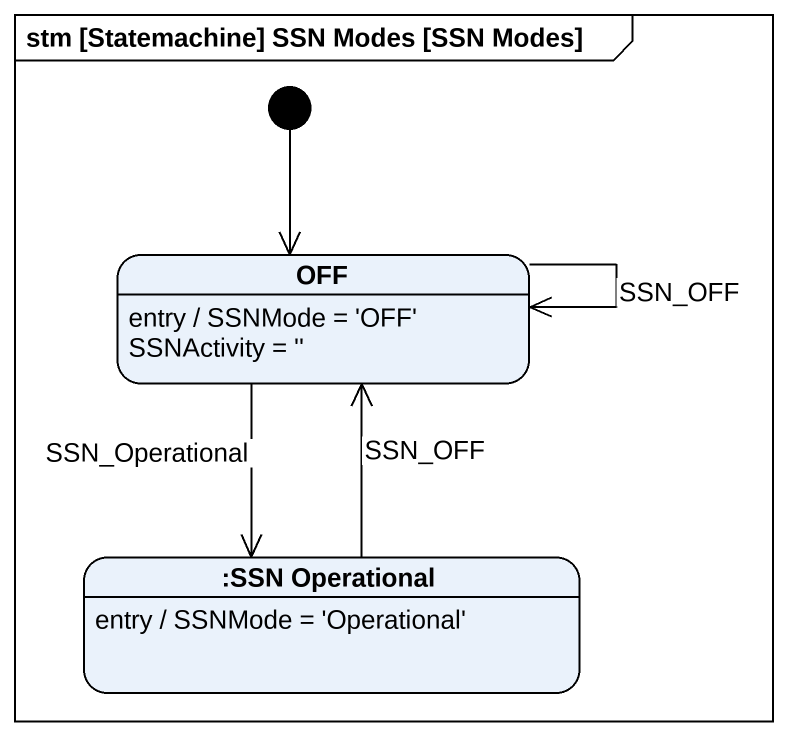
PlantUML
@startuml
mainframe stm [Statemachine] SSN Modes [SSN Modes]
hide empty description
state OFF
OFF : entry / SSNMode = 'OFF' SSNActivity = ''
state ":SSN Operational" as SSN_Operational
SSN_Operational : entry / SSNMode = 'Operational'
[*] --> OFF
OFF --> OFF : SSN_OFF
OFF --> SSN_Operational : SSN_Operational
SSN_Operational -up-> OFF : SSN_OFF
@enduml
